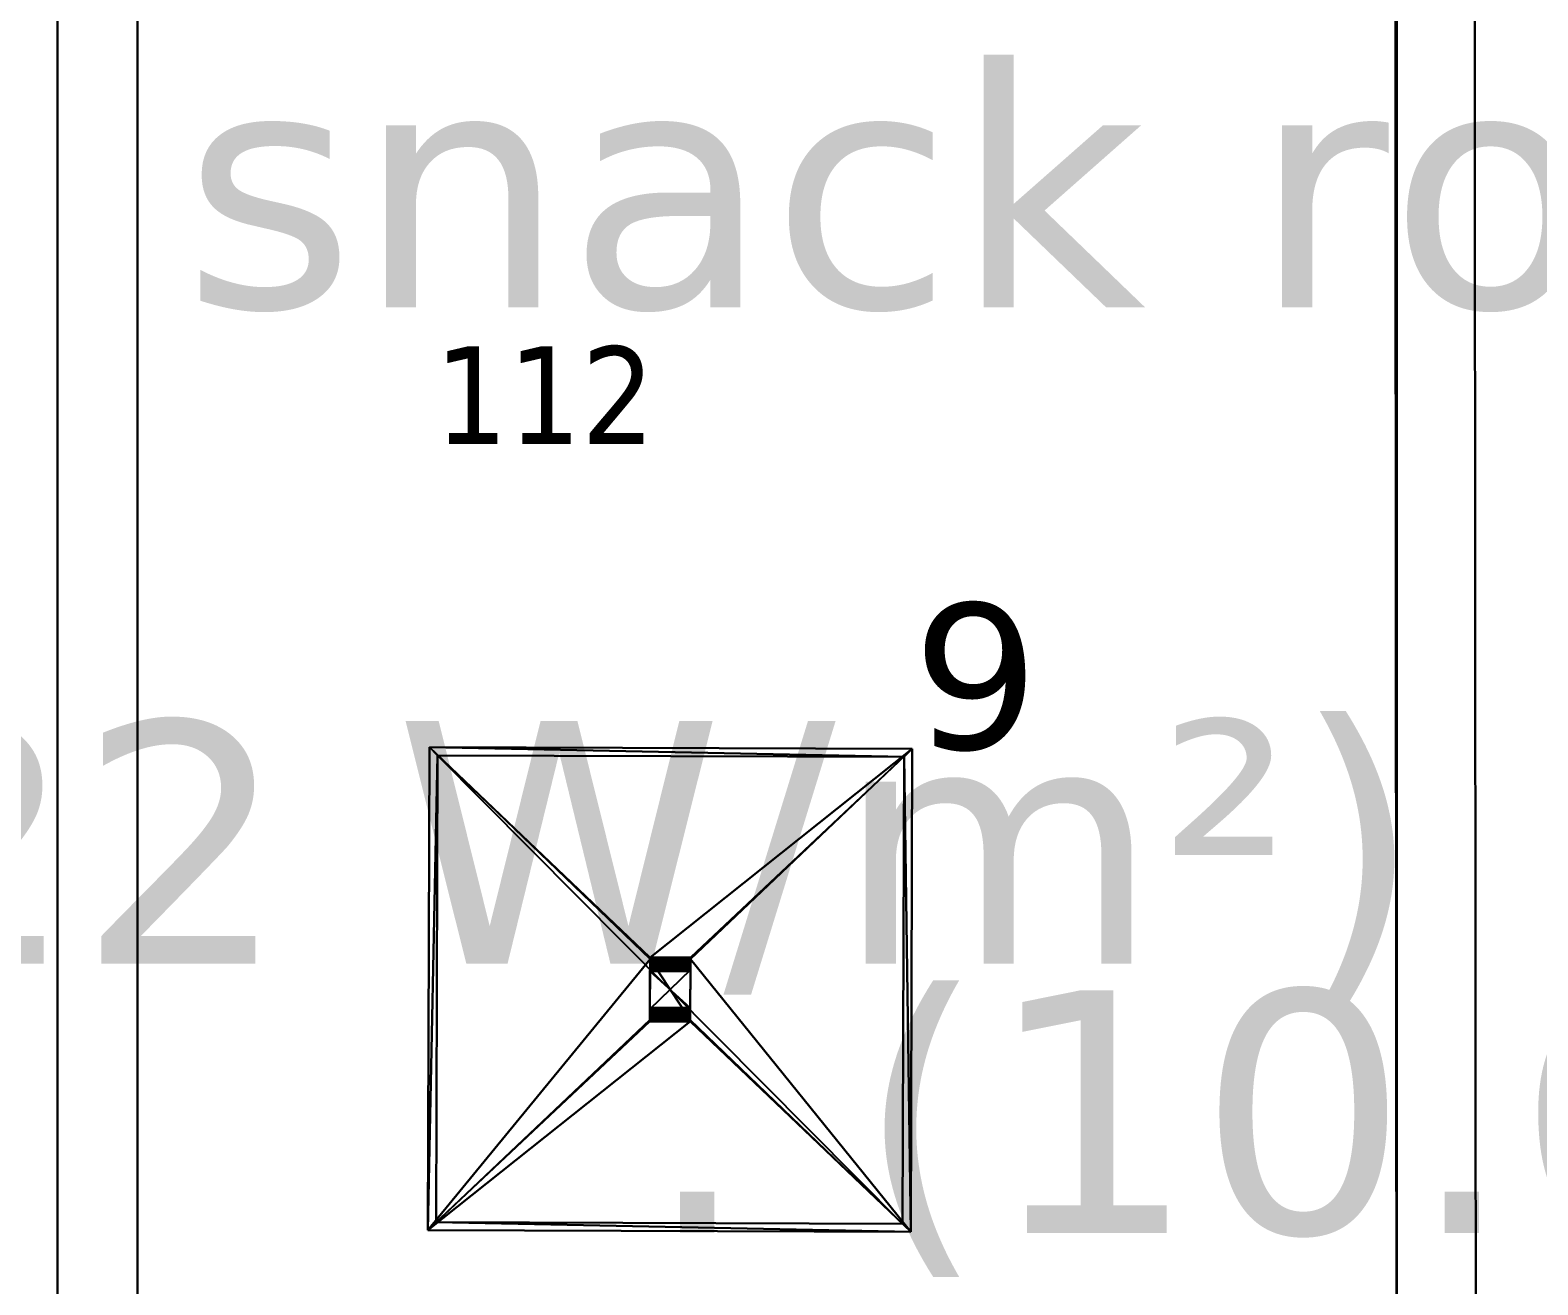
# Model space of a CAD drawing. Header units: inches. Extents: x 0 to 80, y -15 to 299.
# Drawn here: x 18.989 to 20.853, y -9.617 to -8.066 of the extents above; entities that cross this region are included whole.
import ezdxf

# ---------------------------------------------------------------- set-up
doc = ezdxf.new("R2010")
doc.units = ezdxf.units.IN
doc.header["$MEASUREMENT"] = 0
for name, color, linetype, true_color in [('DLX_BLD0_CALC', 3, 'Continuous', 0x00ff00), ('DLX_BLD0_CONT', 7, 'Continuous', 0x969696), ('DLX_BLD0_DESC', 7, 'Continuous', 0x969696), ('DLX_BLD0_LUM', 7, 'Continuous', 0xffd400), ('DLX_BLD0_LUMKEY_IDX', 7, 'Continuous', 0x969696), ('DLX_BLD0_ROOF', 7, 'Continuous', 0x7f7f7f), ('DLX_BLD0_TXT', 7, 'Continuous', 0xaa00ff)]:
    doc.layers.add(name, color=color, linetype=linetype, true_color=true_color)
doc.styles.add('TableTextStyle', font='')
doc.styles.add('Tahoma AC-9A-79-64-AA-B0-6E-42-C4-5C-8C-13-97-E7-E2-2C', font='')
doc.styles.get('TableTextStyle').set_extended_font_data('VERDANA.TTF')
doc.styles.get('Tahoma AC-9A-79-64-AA-B0-6E-42-C4-5C-8C-13-97-E7-E2-2C').set_extended_font_data('Tahoma')

msp = doc.modelspace()

# ---------------------------------------------------------------- linework, layer by layer
at = {"layer": 'DLX_BLD0_CALC'}
for points in [[(19.121, -6.7913, 0), (19.121, -10.8179, 0)], [(19.1216, -6.7921, 0), (19.1216, -10.8186, 0)], [(20.6802, -11.7192, 0), (20.6763, -6.7913, 0)], [(20.6796, -11.7186, 0), (20.6796, -6.7957, 0)]]:
    msp.add_polyline3d(points, dxfattribs=at)
at = {"layer": 'DLX_BLD0_CONT'}
for points in [[(19.0228, -6.6931, 0), (19.0228, -10.7204, 0)], [(20.7784, -11.8176, 0), (20.7743, -6.6931, 0)]]:
    msp.add_polyline3d(points, dxfattribs=at)
at = {"layer": 'DLX_BLD0_LUM'}
for points in [[(19.4828, -8.9525, 0), (19.4808, -9.5495, 0)], [(19.4808, -9.5495, 0), (19.4828, -8.9525, 0)], [(19.4808, -9.5495, 0), (19.4828, -8.9525, 0)], [(19.4828, -8.9525, 0), (19.4808, -9.5495, 0)], [(19.4828, -8.9525, 0), (19.4808, -9.5495, 0)], [(19.4808, -9.5495, 0), (19.4828, -8.9525, 0)], [(19.4927, -8.9626, 0), (19.4808, -9.5495, 0)], [(19.4808, -9.5495, 0), (19.4927, -8.9626, 0)], [(20.0798, -8.9545, 0), (19.4828, -8.9525, 0)], [(19.4828, -8.9525, 0), (20.0798, -8.9545, 0)], [(19.4828, -8.9525, 0), (19.4828, -8.9525, 0)], [(19.4828, -8.9525, 0), (20.0798, -8.9545, 0)], [(20.0798, -8.9545, 0), (19.4828, -8.9525, 0)], [(19.4828, -8.9525, 0), (19.4828, -8.9525, 0)], [(19.7554, -9.2144, 0), (19.4828, -8.9525, 0)], [(20.0798, -8.9545, 0), (19.4828, -8.9525, 0)], [(19.4828, -8.9525, 0), (19.7554, -9.2124, 0)], [(19.4828, -8.9525, 0), (19.7554, -9.2144, 0)], [(19.7554, -9.2124, 0), (19.4828, -8.9525, 0)], [(19.4828, -8.9525, 0), (19.4927, -8.9626, 0)], [(20.0697, -8.9645, 0), (19.4828, -8.9525, 0)], [(19.4828, -8.9525, 0), (20.0798, -8.9545, 0)], [(19.4828, -8.9525, 0), (20.0697, -8.9645, 0)], [(19.4927, -8.9626, 0), (19.4828, -8.9525, 0)], [(19.4908, -9.5395, 0), (19.4927, -8.9626, 0)], [(19.4927, -8.9626, 0), (19.4908, -9.5395, 0)], [(19.4908, -9.5395, 0), (19.4927, -8.9626, 0)], [(19.4908, -9.5395, 0), (19.4927, -8.9626, 0)], [(19.4927, -8.9626, 0), (19.4908, -9.5395, 0)], [(19.4927, -8.9626, 0), (19.4908, -9.5395, 0)], [(20.0678, -9.5415, 0), (19.4927, -8.9626, 0)], [(19.4927, -8.9626, 0), (20.0697, -8.9645, 0)], [(19.4927, -8.9626, 0), (20.0678, -9.5415, 0)], [(19.4927, -8.9626, 0), (19.4927, -8.9626, 0)], [(20.0697, -8.9645, 0), (19.4927, -8.9626, 0)], [(19.4927, -8.9626, 0), (20.0697, -8.9645, 0)], [(19.4927, -8.9626, 0), (19.4927, -8.9626, 0)], [(19.4927, -8.9626, 0), (20.0697, -8.9645, 0)], [(20.0697, -8.9645, 0), (19.4927, -8.9626, 0)], [(20.0697, -8.9645, 0), (19.4927, -8.9626, 0)], [(19.7554, -9.2124, 0), (20.0798, -8.9545, 0)], [(20.0798, -8.9545, 0), (19.7554, -9.2124, 0)], [(20.0798, -8.9545, 0), (19.8054, -9.2146, 0)], [(19.8054, -9.2146, 0), (20.0798, -8.9545, 0)], [(20.0798, -8.9545, 0), (19.8054, -9.2126, 0)], [(19.8054, -9.2126, 0), (20.0798, -8.9545, 0)], [(20.0697, -8.9645, 0), (20.0678, -9.5415, 0)], [(20.0678, -9.5415, 0), (20.0697, -8.9645, 0)], [(20.0697, -8.9645, 0), (20.0678, -9.5415, 0)], [(20.0697, -8.9645, 0), (20.0678, -9.5415, 0)], [(20.0678, -9.5415, 0), (20.0697, -8.9645, 0)], [(20.0678, -9.5415, 0), (20.0697, -8.9645, 0)], [(20.0798, -8.9545, 0), (20.0697, -8.9645, 0)], [(20.0697, -8.9645, 0), (20.0798, -8.9545, 0)], [(20.0697, -8.9645, 0), (20.0697, -8.9645, 0)], [(20.0697, -8.9645, 0), (20.0697, -8.9645, 0)], [(20.0697, -8.9645, 0), (20.0778, -9.5515, 0)], [(20.0778, -9.5515, 0), (20.0697, -8.9645, 0)], [(20.0778, -9.5515, 0), (20.0798, -8.9545, 0)], [(20.0798, -8.9545, 0), (20.0778, -9.5515, 0)], [(20.0798, -8.9545, 0), (20.0778, -9.5515, 0)], [(20.0778, -9.5515, 0), (20.0798, -8.9545, 0)], [(20.0778, -9.5515, 0), (20.0798, -8.9545, 0)], [(20.0798, -8.9545, 0), (20.0778, -9.5515, 0)], [(20.0798, -8.9545, 0), (20.0798, -8.9545, 0)], [(20.0798, -8.9545, 0), (20.0798, -8.9545, 0)], [(19.4808, -9.5495, 0), (19.7554, -9.2144, 0)], [(19.7554, -9.2144, 0), (19.4808, -9.5495, 0)], [(19.7554, -9.2144, 0), (19.7551, -9.2894, 0)], [(19.7551, -9.2894, 0), (19.7554, -9.2144, 0)], [(19.7552, -9.2744, 0), (19.7554, -9.2274, 0)], [(19.7552, -9.2764, 0), (19.7554, -9.2274, 0)], [(19.7554, -9.2274, 0), (19.7552, -9.2744, 0)], [(19.7554, -9.2274, 0), (19.7552, -9.2764, 0)], [(19.8053, -9.2276, 0), (19.7552, -9.2764, 0)], [(19.7552, -9.2764, 0), (19.8053, -9.2276, 0)], [(19.7553, -9.2294, 0), (19.7552, -9.2744, 0)], [(19.7552, -9.2744, 0), (19.7553, -9.2294, 0)], [(19.7554, -9.2268, 0), (19.7553, -9.2294, 0)], [(19.7553, -9.2294, 0), (19.7554, -9.2268, 0)], [(19.7554, -9.2274, 0), (19.7553, -9.2294, 0)], [(19.7553, -9.2294, 0), (19.7554, -9.2274, 0)], [(19.8053, -9.2296, 0), (19.7553, -9.2294, 0)], [(19.8052, -9.2746, 0), (19.7553, -9.2294, 0)], [(19.7553, -9.2294, 0), (19.8053, -9.2296, 0)], [(19.7553, -9.2294, 0), (19.8052, -9.2746, 0)], [(19.7554, -9.2124, 0), (19.7554, -9.2144, 0)], [(19.7554, -9.2144, 0), (19.7554, -9.2124, 0)], [(19.7554, -9.2124, 0), (19.7554, -9.2124, 0)], [(19.7554, -9.2124, 0), (19.7554, -9.2144, 0)], [(19.7554, -9.2144, 0), (19.7554, -9.2124, 0)], [(19.7554, -9.2124, 0), (19.7554, -9.2144, 0)], [(19.7554, -9.2147, 0), (19.7554, -9.2124, 0)], [(19.7554, -9.2127, 0), (19.7554, -9.2124, 0)], [(19.7554, -9.2124, 0), (19.7554, -9.2147, 0)], [(19.7554, -9.2124, 0), (19.8054, -9.2128, 0)], [(19.8054, -9.2126, 0), (19.7554, -9.2124, 0)], [(19.8054, -9.2128, 0), (19.7554, -9.2124, 0)], [(19.7554, -9.2124, 0), (19.7554, -9.2127, 0)], [(19.8054, -9.2126, 0), (19.7554, -9.2124, 0)], [(19.7554, -9.2124, 0), (19.8054, -9.2126, 0)], [(19.7554, -9.2124, 0), (19.7554, -9.2124, 0)], [(19.7554, -9.2124, 0), (19.8054, -9.2126, 0)], [(19.8054, -9.2126, 0), (19.7554, -9.2124, 0)], [(19.7554, -9.2124, 0), (19.8054, -9.2126, 0)], [(19.7554, -9.2144, 0), (19.7554, -9.2124, 0)], [(19.7554, -9.2127, 0), (19.7554, -9.2147, 0)], [(19.7554, -9.2153, 0), (19.7554, -9.2127, 0)], [(19.7554, -9.2147, 0), (19.7554, -9.2127, 0)], [(19.7554, -9.2133, 0), (19.7554, -9.2127, 0)], [(19.7554, -9.2127, 0), (19.7554, -9.2153, 0)], [(19.7554, -9.2127, 0), (19.8054, -9.2135, 0)], [(19.8054, -9.2128, 0), (19.7554, -9.2127, 0)], [(19.7554, -9.2127, 0), (19.8054, -9.2128, 0)], [(19.8054, -9.2135, 0), (19.7554, -9.2127, 0)], [(19.7554, -9.2127, 0), (19.7554, -9.2133, 0)], [(19.7554, -9.2133, 0), (19.7554, -9.2153, 0)], [(19.7554, -9.2164, 0), (19.7554, -9.2133, 0)], [(19.7554, -9.2153, 0), (19.7554, -9.2133, 0)], [(19.7554, -9.2144, 0), (19.7554, -9.2133, 0)], [(19.7554, -9.2133, 0), (19.7554, -9.2164, 0)], [(19.7554, -9.2133, 0), (19.8054, -9.2146, 0)], [(19.8054, -9.2135, 0), (19.7554, -9.2133, 0)], [(19.7554, -9.2133, 0), (19.8054, -9.2135, 0)], [(19.8054, -9.2146, 0), (19.7554, -9.2133, 0)], [(19.7554, -9.2133, 0), (19.7554, -9.2144, 0)], [(19.7554, -9.2144, 0), (19.7554, -9.2144, 0)], [(19.7554, -9.2144, 0), (19.7554, -9.2147, 0)], [(19.7554, -9.2144, 0), (19.7554, -9.2164, 0)], [(19.7554, -9.2179, 0), (19.7554, -9.2144, 0)], [(19.7554, -9.2164, 0), (19.7554, -9.2144, 0)], [(19.7554, -9.2159, 0), (19.7554, -9.2144, 0)], [(19.7554, -9.2144, 0), (19.7554, -9.2179, 0)], [(19.7554, -9.2144, 0), (19.8054, -9.2161, 0)], [(19.8054, -9.2146, 0), (19.7554, -9.2144, 0)], [(19.7554, -9.2144, 0), (19.8054, -9.2146, 0)], [(19.8054, -9.2161, 0), (19.7554, -9.2144, 0)], [(19.7554, -9.2144, 0), (19.7554, -9.2159, 0)], [(19.8054, -9.2146, 0), (19.7554, -9.2144, 0)], [(19.7554, -9.2144, 0), (19.8054, -9.2146, 0)], [(19.7554, -9.2144, 0), (19.7554, -9.2144, 0)], [(19.7554, -9.2144, 0), (19.8054, -9.2146, 0)], [(19.8054, -9.2146, 0), (19.7554, -9.2144, 0)], [(19.7554, -9.2147, 0), (19.7554, -9.2144, 0)], [(19.7554, -9.2144, 0), (19.8054, -9.2148, 0)], [(19.8054, -9.2148, 0), (19.7554, -9.2144, 0)], [(19.7554, -9.2144, 0), (19.8054, -9.2146, 0)], [(19.8051, -9.2896, 0), (19.7554, -9.2144, 0)], [(19.8054, -9.2146, 0), (19.7554, -9.2144, 0)], [(19.7554, -9.2144, 0), (19.8051, -9.2896, 0)], [(19.7554, -9.2147, 0), (19.7554, -9.2153, 0)], [(19.8054, -9.2148, 0), (19.7554, -9.2147, 0)], [(19.7554, -9.2153, 0), (19.7554, -9.2147, 0)], [(19.7554, -9.2147, 0), (19.8054, -9.2155, 0)], [(19.8054, -9.2155, 0), (19.7554, -9.2147, 0)], [(19.7554, -9.2147, 0), (19.8054, -9.2148, 0)], [(19.7554, -9.2153, 0), (19.7554, -9.2164, 0)], [(19.8054, -9.2155, 0), (19.7554, -9.2153, 0)], [(19.7554, -9.2164, 0), (19.7554, -9.2153, 0)], [(19.7554, -9.2153, 0), (19.8054, -9.2166, 0)], [(19.8054, -9.2166, 0), (19.7554, -9.2153, 0)], [(19.7554, -9.2153, 0), (19.8054, -9.2155, 0)], [(19.7554, -9.2159, 0), (19.7554, -9.2179, 0)], [(19.7554, -9.2198, 0), (19.7554, -9.2159, 0)], [(19.7554, -9.2179, 0), (19.7554, -9.2159, 0)], [(19.7554, -9.2178, 0), (19.7554, -9.2159, 0)], [(19.7554, -9.2159, 0), (19.7554, -9.2198, 0)], [(19.7554, -9.2159, 0), (19.8054, -9.218, 0)], [(19.8054, -9.2161, 0), (19.7554, -9.2159, 0)], [(19.7554, -9.2159, 0), (19.8054, -9.2161, 0)], [(19.8054, -9.218, 0), (19.7554, -9.2159, 0)], [(19.7554, -9.2159, 0), (19.7554, -9.2178, 0)], [(19.7554, -9.2164, 0), (19.7554, -9.2179, 0)], [(19.8054, -9.2166, 0), (19.7554, -9.2164, 0)], [(19.7554, -9.2179, 0), (19.7554, -9.2164, 0)], [(19.7554, -9.2164, 0), (19.8054, -9.2181, 0)], [(19.8054, -9.2181, 0), (19.7554, -9.2164, 0)], [(19.7554, -9.2164, 0), (19.8054, -9.2166, 0)], [(19.7554, -9.2198, 0), (19.7554, -9.2178, 0)], [(19.7554, -9.2199, 0), (19.7554, -9.2178, 0)], [(19.7554, -9.2178, 0), (19.7554, -9.2198, 0)], [(19.7554, -9.2178, 0), (19.8054, -9.2201, 0)], [(19.8054, -9.218, 0), (19.7554, -9.2178, 0)], [(19.7554, -9.2178, 0), (19.8054, -9.218, 0)], [(19.8054, -9.2201, 0), (19.7554, -9.2178, 0)], [(19.7554, -9.2178, 0), (19.7554, -9.2199, 0)], [(19.7554, -9.2179, 0), (19.7554, -9.2198, 0)], [(19.8054, -9.2181, 0), (19.7554, -9.2179, 0)], [(19.7554, -9.2198, 0), (19.7554, -9.2179, 0)], [(19.7554, -9.2179, 0), (19.8054, -9.22, 0)], [(19.8054, -9.22, 0), (19.7554, -9.2179, 0)], [(19.7554, -9.2179, 0), (19.8054, -9.2181, 0)], [(19.7554, -9.2199, 0), (19.7554, -9.2198, 0)], [(19.7554, -9.2198, 0), (19.7554, -9.2219, 0)], [(19.7554, -9.2198, 0), (19.7554, -9.2199, 0)], [(19.8054, -9.22, 0), (19.7554, -9.2198, 0)], [(19.7554, -9.2219, 0), (19.7554, -9.2198, 0)], [(19.7554, -9.2198, 0), (19.8054, -9.2221, 0)], [(19.8054, -9.2221, 0), (19.7554, -9.2198, 0)], [(19.7554, -9.2198, 0), (19.8054, -9.22, 0)], [(19.7554, -9.2219, 0), (19.7554, -9.2199, 0)], [(19.7554, -9.2223, 0), (19.7554, -9.2199, 0)], [(19.7554, -9.2199, 0), (19.7554, -9.2219, 0)], [(19.7554, -9.2199, 0), (19.8054, -9.2225, 0)], [(19.8054, -9.2201, 0), (19.7554, -9.2199, 0)], [(19.7554, -9.2199, 0), (19.8054, -9.2201, 0)], [(19.8054, -9.2225, 0), (19.7554, -9.2199, 0)], [(19.7554, -9.2199, 0), (19.7554, -9.2223, 0)], [(19.7554, -9.2223, 0), (19.7554, -9.2219, 0)], [(19.7554, -9.2219, 0), (19.7554, -9.2243, 0)], [(19.7554, -9.2219, 0), (19.7554, -9.2223, 0)], [(19.8054, -9.2221, 0), (19.7554, -9.2219, 0)], [(19.7554, -9.2243, 0), (19.7554, -9.2219, 0)], [(19.7554, -9.2219, 0), (19.8054, -9.2245, 0)], [(19.8054, -9.2245, 0), (19.7554, -9.2219, 0)], [(19.7554, -9.2219, 0), (19.8054, -9.2221, 0)], [(19.7554, -9.2243, 0), (19.7554, -9.2223, 0)], [(19.7554, -9.2248, 0), (19.7554, -9.2223, 0)], [(19.7554, -9.2223, 0), (19.7554, -9.2243, 0)], [(19.7554, -9.2223, 0), (19.8054, -9.225, 0)], [(19.8054, -9.2225, 0), (19.7554, -9.2223, 0)], [(19.7554, -9.2223, 0), (19.8054, -9.2225, 0)], [(19.8054, -9.225, 0), (19.7554, -9.2223, 0)], [(19.7554, -9.2223, 0), (19.7554, -9.2248, 0)], [(19.7554, -9.2248, 0), (19.7554, -9.2243, 0)], [(19.7554, -9.2243, 0), (19.7554, -9.2268, 0)], [(19.7554, -9.2243, 0), (19.7554, -9.2248, 0)], [(19.8054, -9.2245, 0), (19.7554, -9.2243, 0)], [(19.7554, -9.2268, 0), (19.7554, -9.2243, 0)], [(19.7554, -9.2243, 0), (19.8054, -9.227, 0)], [(19.8054, -9.227, 0), (19.7554, -9.2243, 0)], [(19.7554, -9.2243, 0), (19.8054, -9.2245, 0)], [(19.7554, -9.2268, 0), (19.7554, -9.2248, 0)], [(19.7554, -9.2274, 0), (19.7554, -9.2248, 0)], [(19.7554, -9.2248, 0), (19.7554, -9.2268, 0)], [(19.7554, -9.2248, 0), (19.7554, -9.2274, 0)], [(19.8054, -9.225, 0), (19.7554, -9.2248, 0)], [(19.7554, -9.2248, 0), (19.8054, -9.225, 0)], [(19.8054, -9.225, 0), (19.7554, -9.2274, 0)], [(19.7554, -9.2274, 0), (19.8054, -9.225, 0)], [(19.7554, -9.2274, 0), (19.7554, -9.2268, 0)], [(19.7554, -9.2268, 0), (19.7554, -9.2274, 0)], [(19.8054, -9.227, 0), (19.7554, -9.2268, 0)], [(19.7554, -9.2268, 0), (19.8053, -9.2296, 0)], [(19.8053, -9.2296, 0), (19.7554, -9.2268, 0)], [(19.7554, -9.2268, 0), (19.8054, -9.227, 0)], [(19.8053, -9.2276, 0), (19.7554, -9.2274, 0)], [(19.7554, -9.2274, 0), (19.8053, -9.2276, 0)], [(19.8054, -9.2146, 0), (19.8051, -9.2896, 0)], [(19.8051, -9.2896, 0), (19.8054, -9.2146, 0)], [(19.8052, -9.2766, 0), (19.8053, -9.2276, 0)], [(19.8053, -9.2276, 0), (19.8052, -9.2746, 0)], [(19.8052, -9.2746, 0), (19.8053, -9.2276, 0)], [(19.8053, -9.2276, 0), (19.8052, -9.2766, 0)], [(19.8053, -9.2296, 0), (19.8052, -9.2746, 0)], [(19.8052, -9.2746, 0), (19.8053, -9.2296, 0)], [(19.8053, -9.2276, 0), (19.8054, -9.225, 0)], [(19.8054, -9.225, 0), (19.8053, -9.2276, 0)], [(19.8054, -9.227, 0), (19.8053, -9.2296, 0)], [(19.8053, -9.2296, 0), (19.8054, -9.227, 0)], [(19.8054, -9.227, 0), (19.8053, -9.2276, 0)], [(19.8053, -9.2276, 0), (19.8054, -9.227, 0)], [(19.8053, -9.2296, 0), (19.8053, -9.2276, 0)], [(19.8053, -9.2276, 0), (19.8053, -9.2296, 0)], [(19.8054, -9.2128, 0), (19.8054, -9.2126, 0)], [(19.8054, -9.2126, 0), (19.8054, -9.2126, 0)], [(19.8054, -9.2126, 0), (19.8054, -9.2126, 0)], [(19.8054, -9.2126, 0), (19.8054, -9.2146, 0)], [(19.8054, -9.2146, 0), (19.8054, -9.2126, 0)], [(19.8054, -9.2126, 0), (19.8054, -9.2146, 0)], [(19.8054, -9.2146, 0), (19.8054, -9.2126, 0)], [(19.8054, -9.2126, 0), (19.8054, -9.2148, 0)], [(19.8054, -9.2146, 0), (19.8054, -9.2126, 0)], [(19.8054, -9.2148, 0), (19.8054, -9.2126, 0)], [(19.8054, -9.2126, 0), (19.8054, -9.2128, 0)], [(19.8054, -9.2126, 0), (19.8054, -9.2146, 0)], [(19.8054, -9.2135, 0), (19.8054, -9.2128, 0)], [(19.8054, -9.2128, 0), (19.8054, -9.2155, 0)], [(19.8054, -9.2148, 0), (19.8054, -9.2128, 0)], [(19.8054, -9.2128, 0), (19.8054, -9.2148, 0)], [(19.8054, -9.2155, 0), (19.8054, -9.2128, 0)], [(19.8054, -9.2128, 0), (19.8054, -9.2135, 0)], [(19.8054, -9.2146, 0), (19.8054, -9.2135, 0)], [(19.8054, -9.2135, 0), (19.8054, -9.2166, 0)], [(19.8054, -9.2155, 0), (19.8054, -9.2135, 0)], [(19.8054, -9.2135, 0), (19.8054, -9.2155, 0)], [(19.8054, -9.2166, 0), (19.8054, -9.2135, 0)], [(19.8054, -9.2135, 0), (19.8054, -9.2146, 0)], [(19.8054, -9.2161, 0), (19.8054, -9.2146, 0)], [(19.8054, -9.2146, 0), (19.8054, -9.2146, 0)], [(19.8054, -9.2146, 0), (19.8054, -9.2148, 0)], [(19.8054, -9.2146, 0), (19.8054, -9.2146, 0)], [(19.8054, -9.2148, 0), (19.8054, -9.2146, 0)], [(19.8054, -9.2146, 0), (19.8054, -9.2181, 0)], [(19.8054, -9.2166, 0), (19.8054, -9.2146, 0)], [(19.8054, -9.2146, 0), (19.8054, -9.2166, 0)], [(19.8054, -9.2181, 0), (19.8054, -9.2146, 0)], [(19.8054, -9.2146, 0), (19.8054, -9.2161, 0)], [(20.0778, -9.5515, 0), (19.8054, -9.2146, 0)], [(19.8054, -9.2146, 0), (20.0778, -9.5515, 0)], [(19.8054, -9.2148, 0), (19.8054, -9.2155, 0)], [(19.8054, -9.2155, 0), (19.8054, -9.2148, 0)], [(19.8054, -9.2155, 0), (19.8054, -9.2166, 0)], [(19.8054, -9.2166, 0), (19.8054, -9.2155, 0)], [(19.8054, -9.218, 0), (19.8054, -9.2161, 0)], [(19.8054, -9.2161, 0), (19.8054, -9.22, 0)], [(19.8054, -9.2181, 0), (19.8054, -9.2161, 0)], [(19.8054, -9.2161, 0), (19.8054, -9.2181, 0)], [(19.8054, -9.22, 0), (19.8054, -9.2161, 0)], [(19.8054, -9.2161, 0), (19.8054, -9.218, 0)], [(19.8054, -9.2166, 0), (19.8054, -9.2181, 0)], [(19.8054, -9.2181, 0), (19.8054, -9.2166, 0)], [(19.8054, -9.2201, 0), (19.8054, -9.218, 0)], [(19.8054, -9.218, 0), (19.8054, -9.22, 0)], [(19.8054, -9.22, 0), (19.8054, -9.218, 0)], [(19.8054, -9.218, 0), (19.8054, -9.2201, 0)], [(19.8054, -9.2181, 0), (19.8054, -9.22, 0)], [(19.8054, -9.22, 0), (19.8054, -9.2181, 0)], [(19.8054, -9.22, 0), (19.8054, -9.2221, 0)], [(19.8054, -9.2221, 0), (19.8054, -9.22, 0)], [(19.8054, -9.22, 0), (19.8054, -9.2201, 0)], [(19.8054, -9.2201, 0), (19.8054, -9.22, 0)], [(19.8054, -9.2225, 0), (19.8054, -9.2201, 0)], [(19.8054, -9.2201, 0), (19.8054, -9.2221, 0)], [(19.8054, -9.2221, 0), (19.8054, -9.2201, 0)], [(19.8054, -9.2201, 0), (19.8054, -9.2225, 0)], [(19.8054, -9.2221, 0), (19.8054, -9.2245, 0)], [(19.8054, -9.2245, 0), (19.8054, -9.2221, 0)], [(19.8054, -9.2221, 0), (19.8054, -9.2225, 0)], [(19.8054, -9.2225, 0), (19.8054, -9.2221, 0)], [(19.8054, -9.225, 0), (19.8054, -9.2225, 0)], [(19.8054, -9.2225, 0), (19.8054, -9.2245, 0)], [(19.8054, -9.2245, 0), (19.8054, -9.2225, 0)], [(19.8054, -9.2225, 0), (19.8054, -9.225, 0)], [(19.8054, -9.2245, 0), (19.8054, -9.227, 0)], [(19.8054, -9.227, 0), (19.8054, -9.2245, 0)], [(19.8054, -9.2245, 0), (19.8054, -9.225, 0)], [(19.8054, -9.225, 0), (19.8054, -9.2245, 0)], [(19.8054, -9.225, 0), (19.8054, -9.227, 0)], [(19.8054, -9.227, 0), (19.8054, -9.225, 0)], [(19.7552, -9.2764, 0), (19.7552, -9.2744, 0)], [(19.7552, -9.2744, 0), (19.7552, -9.277, 0)], [(19.7552, -9.2744, 0), (19.7552, -9.2764, 0)], [(19.8052, -9.2746, 0), (19.7552, -9.2744, 0)], [(19.7552, -9.277, 0), (19.7552, -9.2744, 0)], [(19.7552, -9.2744, 0), (19.8052, -9.2772, 0)], [(19.8052, -9.2772, 0), (19.7552, -9.2744, 0)], [(19.7552, -9.2744, 0), (19.8052, -9.2746, 0)], [(19.7552, -9.277, 0), (19.7552, -9.2764, 0)], [(19.7552, -9.279, 0), (19.7552, -9.2764, 0)], [(19.7552, -9.2764, 0), (19.7552, -9.277, 0)], [(19.7552, -9.2764, 0), (19.8052, -9.2792, 0)], [(19.8052, -9.2766, 0), (19.7552, -9.2764, 0)], [(19.8052, -9.2792, 0), (19.7552, -9.2764, 0)], [(19.7552, -9.2764, 0), (19.7552, -9.279, 0)], [(19.7552, -9.2764, 0), (19.8052, -9.2766, 0)], [(19.7552, -9.279, 0), (19.7552, -9.277, 0)], [(19.7552, -9.277, 0), (19.7552, -9.2796, 0)], [(19.7552, -9.277, 0), (19.7552, -9.279, 0)], [(19.8052, -9.2772, 0), (19.7552, -9.277, 0)], [(19.7552, -9.2796, 0), (19.7552, -9.277, 0)], [(19.7552, -9.277, 0), (19.8052, -9.2797, 0)], [(19.8052, -9.2797, 0), (19.7552, -9.277, 0)], [(19.7552, -9.277, 0), (19.8052, -9.2772, 0)], [(19.7552, -9.2796, 0), (19.7552, -9.279, 0)], [(19.7552, -9.2816, 0), (19.7552, -9.279, 0)], [(19.7552, -9.279, 0), (19.7552, -9.2796, 0)], [(19.7552, -9.279, 0), (19.8052, -9.2817, 0)], [(19.8052, -9.2792, 0), (19.7552, -9.279, 0)], [(19.7552, -9.279, 0), (19.8052, -9.2792, 0)], [(19.8052, -9.2817, 0), (19.7552, -9.279, 0)], [(19.7552, -9.279, 0), (19.7552, -9.2816, 0)], [(19.7552, -9.2816, 0), (19.7552, -9.2796, 0)], [(19.7552, -9.2796, 0), (19.7552, -9.2819, 0)], [(19.7552, -9.2796, 0), (19.7552, -9.2816, 0)], [(19.8052, -9.2797, 0), (19.7552, -9.2796, 0)], [(19.7552, -9.2819, 0), (19.7552, -9.2796, 0)], [(19.7552, -9.2796, 0), (19.8052, -9.2821, 0)], [(19.8052, -9.2821, 0), (19.7552, -9.2796, 0)], [(19.7552, -9.2796, 0), (19.8052, -9.2797, 0)], [(19.7552, -9.2819, 0), (19.7552, -9.2816, 0)], [(19.7552, -9.2839, 0), (19.7552, -9.2816, 0)], [(19.7552, -9.2816, 0), (19.7552, -9.2819, 0)], [(19.7552, -9.2816, 0), (19.8052, -9.2841, 0)], [(19.8052, -9.2817, 0), (19.7552, -9.2816, 0)], [(19.7552, -9.2816, 0), (19.8052, -9.2817, 0)], [(19.8052, -9.2841, 0), (19.7552, -9.2816, 0)], [(19.7552, -9.2816, 0), (19.7552, -9.2839, 0)], [(19.7552, -9.2839, 0), (19.7552, -9.2819, 0)], [(19.7552, -9.2819, 0), (19.7552, -9.2841, 0)], [(19.7552, -9.2819, 0), (19.7552, -9.2839, 0)], [(19.8052, -9.2821, 0), (19.7552, -9.2819, 0)], [(19.7552, -9.2841, 0), (19.7552, -9.2819, 0)], [(19.7552, -9.2819, 0), (19.8052, -9.2842, 0)], [(19.8052, -9.2842, 0), (19.7552, -9.2819, 0)], [(19.7552, -9.2819, 0), (19.8052, -9.2821, 0)], [(19.7552, -9.2841, 0), (19.7552, -9.2839, 0)], [(19.7552, -9.2861, 0), (19.7552, -9.2839, 0)], [(19.7552, -9.2839, 0), (19.7552, -9.2841, 0)], [(19.7552, -9.2839, 0), (19.8052, -9.2862, 0)], [(19.8052, -9.2841, 0), (19.7552, -9.2839, 0)], [(19.7552, -9.2839, 0), (19.8052, -9.2841, 0)], [(19.8052, -9.2862, 0), (19.7552, -9.2839, 0)], [(19.7552, -9.2839, 0), (19.7552, -9.2861, 0)], [(19.7552, -9.2861, 0), (19.7552, -9.2841, 0)], [(19.7552, -9.2841, 0), (19.7552, -9.2859, 0)], [(19.7552, -9.2841, 0), (19.7552, -9.2861, 0)], [(19.8052, -9.2842, 0), (19.7552, -9.2841, 0)], [(19.7552, -9.2859, 0), (19.7552, -9.2841, 0)], [(19.7552, -9.2841, 0), (19.8052, -9.2861, 0)], [(19.8052, -9.2861, 0), (19.7552, -9.2841, 0)], [(19.7552, -9.2841, 0), (19.8052, -9.2842, 0)], [(19.8052, -9.2746, 0), (19.8052, -9.2772, 0)], [(19.8052, -9.2772, 0), (19.8052, -9.2746, 0)], [(19.8052, -9.2746, 0), (19.8052, -9.2766, 0)], [(19.8052, -9.2766, 0), (19.8052, -9.2746, 0)], [(19.8052, -9.2792, 0), (19.8052, -9.2766, 0)], [(19.8052, -9.2766, 0), (19.8052, -9.2772, 0)], [(19.8052, -9.2772, 0), (19.8052, -9.2766, 0)], [(19.8052, -9.2766, 0), (19.8052, -9.2792, 0)], [(19.8052, -9.2772, 0), (19.8052, -9.2797, 0)], [(19.8052, -9.2797, 0), (19.8052, -9.2772, 0)], [(19.8052, -9.2772, 0), (19.8052, -9.2792, 0)], [(19.8052, -9.2792, 0), (19.8052, -9.2772, 0)], [(19.8052, -9.2817, 0), (19.8052, -9.2792, 0)], [(19.8052, -9.2792, 0), (19.8052, -9.2797, 0)], [(19.8052, -9.2797, 0), (19.8052, -9.2792, 0)], [(19.8052, -9.2792, 0), (19.8052, -9.2817, 0)], [(19.8052, -9.2797, 0), (19.8052, -9.2821, 0)], [(19.8052, -9.2821, 0), (19.8052, -9.2797, 0)], [(19.8052, -9.2797, 0), (19.8052, -9.2817, 0)], [(19.8052, -9.2817, 0), (19.8052, -9.2797, 0)], [(19.8052, -9.2841, 0), (19.8052, -9.2817, 0)], [(19.8052, -9.2817, 0), (19.8052, -9.2821, 0)], [(19.8052, -9.2821, 0), (19.8052, -9.2817, 0)], [(19.8052, -9.2817, 0), (19.8052, -9.2841, 0)], [(19.8052, -9.2821, 0), (19.8052, -9.2842, 0)], [(19.8052, -9.2842, 0), (19.8052, -9.2821, 0)], [(19.8052, -9.2821, 0), (19.8052, -9.2841, 0)], [(19.8052, -9.2841, 0), (19.8052, -9.2821, 0)], [(19.8052, -9.2862, 0), (19.8052, -9.2841, 0)], [(19.8052, -9.2841, 0), (19.8052, -9.2842, 0)], [(19.8052, -9.2842, 0), (19.8052, -9.2841, 0)], [(19.8052, -9.2841, 0), (19.8052, -9.2862, 0)], [(19.8052, -9.2842, 0), (19.8052, -9.2861, 0)], [(19.8052, -9.2861, 0), (19.8052, -9.2842, 0)], [(19.8052, -9.2842, 0), (19.8052, -9.2862, 0)], [(19.8052, -9.2862, 0), (19.8052, -9.2842, 0)], [(19.7551, -9.2894, 0), (19.4808, -9.5495, 0)], [(19.4808, -9.5495, 0), (19.7551, -9.2894, 0)], [(19.7551, -9.2914, 0), (19.4808, -9.5495, 0)], [(19.4808, -9.5495, 0), (19.7551, -9.2914, 0)], [(19.8051, -9.2916, 0), (19.4808, -9.5495, 0)], [(19.4808, -9.5495, 0), (19.8051, -9.2916, 0)], [(19.7551, -9.2894, 0), (19.7552, -9.2859, 0)], [(19.7552, -9.2859, 0), (19.7551, -9.2874, 0)], [(19.7552, -9.2859, 0), (19.7551, -9.2879, 0)], [(19.7551, -9.2879, 0), (19.7552, -9.2859, 0)], [(19.7552, -9.2859, 0), (19.7551, -9.2894, 0)], [(19.7551, -9.2874, 0), (19.7552, -9.2859, 0)], [(19.7551, -9.2879, 0), (19.7552, -9.2861, 0)], [(19.7552, -9.2861, 0), (19.7551, -9.2879, 0)], [(19.7551, -9.2874, 0), (19.7551, -9.2894, 0)], [(19.7551, -9.2905, 0), (19.7551, -9.2874, 0)], [(19.7551, -9.2874, 0), (19.7551, -9.2885, 0)], [(19.7551, -9.2894, 0), (19.7551, -9.2874, 0)], [(19.7551, -9.2874, 0), (19.7551, -9.2905, 0)], [(19.8051, -9.2876, 0), (19.7551, -9.2874, 0)], [(19.7551, -9.2885, 0), (19.7551, -9.2874, 0)], [(19.7551, -9.2874, 0), (19.8051, -9.2887, 0)], [(19.8051, -9.2887, 0), (19.7551, -9.2874, 0)], [(19.7551, -9.2874, 0), (19.8051, -9.2876, 0)], [(19.7551, -9.2894, 0), (19.7551, -9.2879, 0)], [(19.7551, -9.2879, 0), (19.8051, -9.2896, 0)], [(19.8051, -9.2881, 0), (19.7551, -9.2879, 0)], [(19.7551, -9.2879, 0), (19.8051, -9.2881, 0)], [(19.8051, -9.2896, 0), (19.7551, -9.2879, 0)], [(19.7551, -9.2879, 0), (19.7551, -9.2894, 0)], [(19.7551, -9.2885, 0), (19.7551, -9.2905, 0)], [(19.7551, -9.2912, 0), (19.7551, -9.2885, 0)], [(19.7551, -9.2885, 0), (19.7551, -9.2892, 0)], [(19.7551, -9.2905, 0), (19.7551, -9.2885, 0)], [(19.7551, -9.2885, 0), (19.7551, -9.2912, 0)], [(19.8051, -9.2887, 0), (19.7551, -9.2885, 0)], [(19.7551, -9.2892, 0), (19.7551, -9.2885, 0)], [(19.7551, -9.2885, 0), (19.8051, -9.2894, 0)], [(19.8051, -9.2894, 0), (19.7551, -9.2885, 0)], [(19.7551, -9.2885, 0), (19.8051, -9.2887, 0)], [(19.7551, -9.2892, 0), (19.7551, -9.2912, 0)], [(19.7551, -9.2914, 0), (19.7551, -9.2892, 0)], [(19.7551, -9.2892, 0), (19.7551, -9.2894, 0)], [(19.7551, -9.2912, 0), (19.7551, -9.2892, 0)], [(19.7551, -9.2892, 0), (19.7551, -9.2914, 0)], [(19.8051, -9.2894, 0), (19.7551, -9.2892, 0)], [(19.7551, -9.2894, 0), (19.7551, -9.2892, 0)], [(19.7551, -9.2892, 0), (19.8051, -9.2896, 0)], [(19.8051, -9.2896, 0), (19.7551, -9.2892, 0)], [(19.7551, -9.2892, 0), (19.8051, -9.2894, 0)], [(19.7551, -9.2894, 0), (19.7551, -9.2914, 0)], [(19.7551, -9.2905, 0), (19.7551, -9.2894, 0)], [(19.7551, -9.2914, 0), (19.7551, -9.2894, 0)], [(19.7551, -9.2894, 0), (19.7551, -9.2914, 0)], [(19.7551, -9.2894, 0), (19.7551, -9.2914, 0)], [(19.7551, -9.2914, 0), (19.7551, -9.2894, 0)], [(19.7551, -9.2894, 0), (19.7551, -9.2894, 0)], [(19.7551, -9.2894, 0), (19.8051, -9.2907, 0)], [(19.8051, -9.2896, 0), (19.7551, -9.2894, 0)], [(19.7551, -9.2894, 0), (19.8051, -9.2896, 0)], [(19.8051, -9.2907, 0), (19.7551, -9.2894, 0)], [(19.7551, -9.2894, 0), (19.7551, -9.2905, 0)], [(19.8051, -9.2896, 0), (19.7551, -9.2894, 0)], [(19.8051, -9.2896, 0), (19.7551, -9.2894, 0)], [(19.7551, -9.2894, 0), (19.8051, -9.2896, 0)], [(19.7551, -9.2894, 0), (19.7551, -9.2894, 0)], [(19.7551, -9.2894, 0), (19.8051, -9.2896, 0)], [(19.8051, -9.2896, 0), (19.7551, -9.2894, 0)], [(19.7551, -9.2894, 0), (19.8051, -9.2896, 0)], [(19.7551, -9.2914, 0), (19.7551, -9.2894, 0)], [(19.7551, -9.2912, 0), (19.7551, -9.2905, 0)], [(19.7551, -9.2905, 0), (19.8051, -9.2914, 0)], [(19.8051, -9.2907, 0), (19.7551, -9.2905, 0)], [(19.7551, -9.2905, 0), (19.8051, -9.2907, 0)], [(19.8051, -9.2914, 0), (19.7551, -9.2905, 0)], [(19.7551, -9.2905, 0), (19.7551, -9.2912, 0)], [(19.7551, -9.2914, 0), (19.7551, -9.2912, 0)], [(19.7551, -9.2912, 0), (19.7551, -9.2914, 0)], [(19.8051, -9.2914, 0), (19.7551, -9.2912, 0)], [(19.7551, -9.2912, 0), (19.8051, -9.2914, 0)], [(19.7551, -9.2914, 0), (19.7551, -9.2914, 0)], [(19.8051, -9.2916, 0), (19.7551, -9.2914, 0)], [(19.7551, -9.2914, 0), (19.8051, -9.2916, 0)], [(19.7551, -9.2914, 0), (19.7551, -9.2914, 0)], [(19.7551, -9.2914, 0), (19.8051, -9.2916, 0)], [(19.8051, -9.2916, 0), (19.7551, -9.2914, 0)], [(19.8051, -9.2914, 0), (19.7551, -9.2914, 0)], [(19.7551, -9.2914, 0), (19.8051, -9.2916, 0)], [(19.7551, -9.2914, 0), (19.8051, -9.2914, 0)], [(19.8051, -9.2916, 0), (19.7551, -9.2914, 0)], [(19.7552, -9.2859, 0), (19.7552, -9.2861, 0)], [(19.7552, -9.2861, 0), (19.7552, -9.2859, 0)], [(19.8052, -9.2861, 0), (19.7552, -9.2859, 0)], [(19.7552, -9.2859, 0), (19.8051, -9.2876, 0)], [(19.8051, -9.2876, 0), (19.7552, -9.2859, 0)], [(19.7552, -9.2859, 0), (19.8052, -9.2861, 0)], [(19.7552, -9.2861, 0), (19.8051, -9.2881, 0)], [(19.8052, -9.2862, 0), (19.7552, -9.2861, 0)], [(19.7552, -9.2861, 0), (19.8052, -9.2862, 0)], [(19.8051, -9.2881, 0), (19.7552, -9.2861, 0)], [(19.8052, -9.2861, 0), (19.8051, -9.2876, 0)], [(19.8051, -9.2876, 0), (19.8052, -9.2861, 0)], [(19.8052, -9.2861, 0), (19.8051, -9.2896, 0)], [(19.8051, -9.2881, 0), (19.8052, -9.2861, 0)], [(19.8051, -9.2896, 0), (19.8052, -9.2861, 0)], [(19.8052, -9.2861, 0), (19.8051, -9.2881, 0)], [(19.8051, -9.2881, 0), (19.8052, -9.2862, 0)], [(19.8052, -9.2862, 0), (19.8051, -9.2881, 0)], [(19.8051, -9.2876, 0), (19.8051, -9.2887, 0)], [(19.8051, -9.2896, 0), (19.8051, -9.2876, 0)], [(19.8051, -9.2887, 0), (19.8051, -9.2876, 0)], [(19.8051, -9.2876, 0), (19.8051, -9.2907, 0)], [(19.8051, -9.2907, 0), (19.8051, -9.2876, 0)], [(19.8051, -9.2876, 0), (19.8051, -9.2896, 0)], [(19.8051, -9.2896, 0), (19.8051, -9.2881, 0)], [(19.8051, -9.2881, 0), (19.8051, -9.2896, 0)], [(19.8051, -9.2887, 0), (19.8051, -9.2894, 0)], [(19.8051, -9.2907, 0), (19.8051, -9.2887, 0)], [(19.8051, -9.2894, 0), (19.8051, -9.2887, 0)], [(19.8051, -9.2887, 0), (19.8051, -9.2914, 0)], [(19.8051, -9.2914, 0), (19.8051, -9.2887, 0)], [(19.8051, -9.2887, 0), (19.8051, -9.2907, 0)], [(19.8051, -9.2894, 0), (19.8051, -9.2896, 0)], [(19.8051, -9.2914, 0), (19.8051, -9.2894, 0)], [(19.8051, -9.2896, 0), (19.8051, -9.2894, 0)], [(19.8051, -9.2894, 0), (19.8051, -9.2916, 0)], [(19.8051, -9.2916, 0), (19.8051, -9.2894, 0)], [(19.8051, -9.2894, 0), (19.8051, -9.2914, 0)], [(19.8051, -9.2907, 0), (19.8051, -9.2896, 0)], [(19.8051, -9.2896, 0), (19.8051, -9.2896, 0)], [(19.8051, -9.2916, 0), (19.8051, -9.2896, 0)], [(19.8051, -9.2896, 0), (19.8051, -9.2907, 0)], [(19.8051, -9.2916, 0), (19.8051, -9.2896, 0)], [(19.8051, -9.2896, 0), (19.8051, -9.2896, 0)], [(19.8051, -9.2896, 0), (19.8051, -9.2916, 0)], [(19.8051, -9.2916, 0), (19.8051, -9.2896, 0)], [(19.8051, -9.2896, 0), (19.8051, -9.2916, 0)], [(19.8051, -9.2896, 0), (20.0778, -9.5515, 0)], [(20.0778, -9.5515, 0), (19.8051, -9.2896, 0)], [(19.8051, -9.2896, 0), (19.8051, -9.2916, 0)], [(19.8051, -9.2914, 0), (19.8051, -9.2907, 0)], [(19.8051, -9.2907, 0), (19.8051, -9.2914, 0)], [(19.8051, -9.2916, 0), (19.8051, -9.2914, 0)], [(19.8051, -9.2914, 0), (19.8051, -9.2916, 0)], [(19.8051, -9.2916, 0), (19.8051, -9.2916, 0)], [(19.8051, -9.2916, 0), (19.8051, -9.2916, 0)], [(20.0778, -9.5515, 0), (19.8051, -9.2916, 0)], [(19.8051, -9.2916, 0), (20.0778, -9.5515, 0)], [(19.8052, -9.2862, 0), (19.8052, -9.2861, 0)], [(19.8052, -9.2861, 0), (19.8052, -9.2862, 0)], [(19.4808, -9.5495, 0), (19.4908, -9.5395, 0)], [(19.4908, -9.5395, 0), (19.4808, -9.5495, 0)], [(20.0678, -9.5415, 0), (19.4908, -9.5395, 0)], [(19.4908, -9.5395, 0), (19.4908, -9.5395, 0)], [(19.4908, -9.5395, 0), (20.0678, -9.5415, 0)], [(20.0678, -9.5415, 0), (19.4908, -9.5395, 0)], [(19.4908, -9.5395, 0), (19.4908, -9.5395, 0)], [(20.0678, -9.5415, 0), (19.4908, -9.5395, 0)], [(19.4908, -9.5395, 0), (20.0678, -9.5415, 0)], [(19.4908, -9.5395, 0), (20.0778, -9.5515, 0)], [(20.0778, -9.5515, 0), (19.4908, -9.5395, 0)], [(19.4908, -9.5395, 0), (20.0678, -9.5415, 0)], [(20.0678, -9.5415, 0), (20.0678, -9.5415, 0)], [(20.0678, -9.5415, 0), (20.0678, -9.5415, 0)], [(20.0678, -9.5415, 0), (20.0778, -9.5515, 0)], [(20.0778, -9.5515, 0), (20.0678, -9.5415, 0)], [(19.4808, -9.5495, 0), (19.4808, -9.5495, 0)], [(19.4808, -9.5495, 0), (20.0778, -9.5515, 0)], [(20.0778, -9.5515, 0), (19.4808, -9.5495, 0)], [(19.4808, -9.5495, 0), (19.4808, -9.5495, 0)], [(20.0778, -9.5515, 0), (19.4808, -9.5495, 0)], [(19.4808, -9.5495, 0), (20.0778, -9.5515, 0)], [(19.4808, -9.5495, 0), (20.0778, -9.5515, 0)], [(20.0778, -9.5515, 0), (19.4808, -9.5495, 0)], [(20.0778, -9.5515, 0), (20.0778, -9.5515, 0)], [(20.0778, -9.5515, 0), (20.0778, -9.5515, 0)]]:
    msp.add_polyline3d(points, dxfattribs=at)
at = {"layer": 'DLX_BLD0_ROOF'}
for points in [[(19.0228, -6.6931, 0), (19.0228, -10.7204, 0)], [(19.0228, -10.7204, 0), (19.0228, -6.6931, 0)], [(20.7784, -11.8176, 0), (20.7743, -6.6931, 0)], [(20.7743, -6.6931, 0), (20.7784, -11.8176, 0)]]:
    msp.add_polyline3d(points, dxfattribs=at)

# ---------------------------------------------------------------- texts
at = {"layer": 'DLX_BLD0_DESC', "style": 'TableTextStyle'}
for s, p in [('snack room (10.68 W/m²)', (19.177, -8.4087)), ('Info and Gift Shop 113 (8.22 W/m²)', (13.4647, -9.22)), ('. (10.67 W/m²)', (19.7485, -9.553))]:
    msp.add_text(s, height=0.3, dxfattribs=at).set_placement(p)
at = {"layer": 'DLX_BLD0_LUMKEY_IDX', "style": 'TableTextStyle'}
msp.add_text('9', height=0.18, dxfattribs=at).set_placement((20.0798, -8.9545))
at = {"layer": 'DLX_BLD0_TXT', "style": 'Tahoma AC-9A-79-64-AA-B0-6E-42-C4-5C-8C-13-97-E7-E2-2C'}
msp.add_text('112^M^J', height=0.1208, dxfattribs=at).set_placement((19.4892, -8.5777))

doc.saveas('drawing.dxf')
